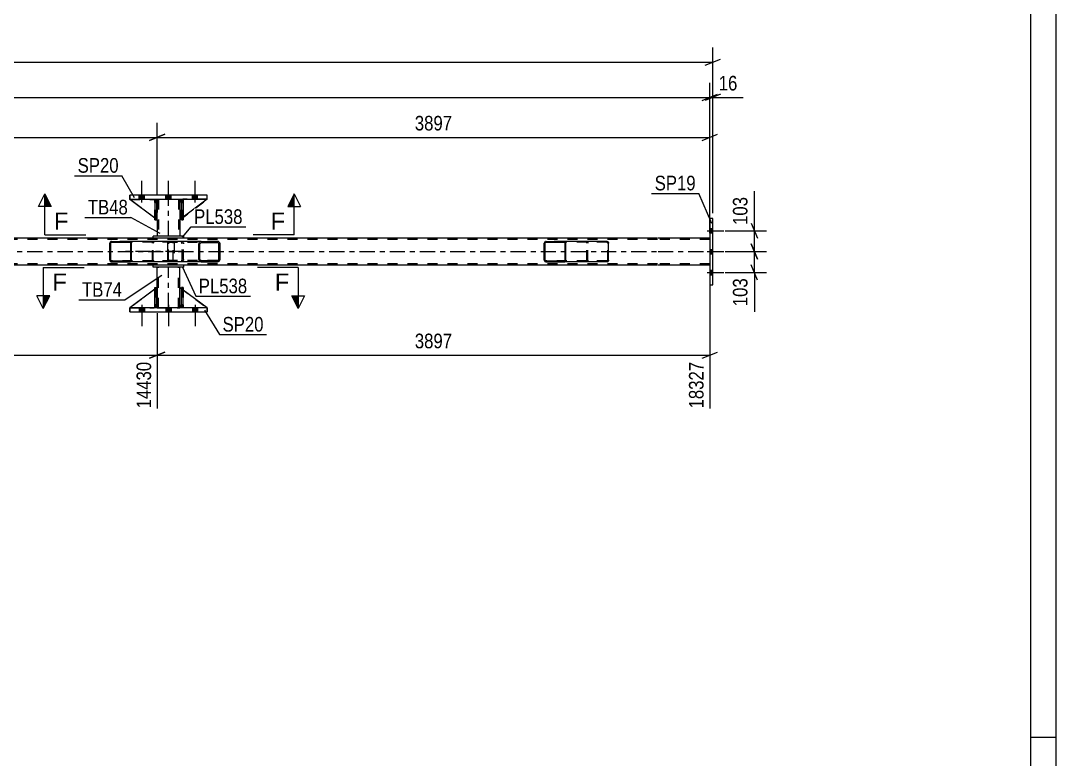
# Model space of a CAD drawing. Header units: millimetres. Extents: x 0 to 841, y 0 to 594.
# Drawn here: x 638 to 841, y 144.8 to 289.5 of the extents above; entities that cross this region are included whole.
import ezdxf

# ---------------------------------------------------------------- set-up
doc = ezdxf.new("R2010")
doc.units = ezdxf.units.MM
doc.linetypes.add('DXK_LINE_DOT2', pattern=[3.9198, 1.9599, -1.9599])
doc.linetypes.add('DXK_LINE_DOT3', pattern=[5.9187, 2.979, -0.9799, 0.9799, -0.9799])
doc.styles.add('Arial', font='ARIAL.TTF', dxfattribs={"height": 0.2})
doc.styles.add('Arial Narrow', font='ARIALN.TTF', dxfattribs={"height": 0.2})

# ---------------------------------------------------------------- blocks, each defined once
blk = doc.blocks.new('Unknown-814748264-1133')
at = {"color": 5, "linetype": 'Continuous'}
for p, q in [((841, 0), (841, 594)), ((836, 5), (836, 589)), ((841, 149), (836, 149))]:
    blk.add_line(p, q, dxfattribs=at)
blk = doc.blocks.new('Part-814748264-2557 - 2466')
at = {"color": 2, "linetype": 'Continuous'}
for p, q in [((664.35, 236.89), (659.4, 233.23)), ((664.8, 237.22), (664.67, 237.13)), ((664.8, 233.82), (664.8, 237.22)), ((664.8, 233.82), (664.67, 233.7)), ((664.8, 233.82), (664.8, 233.82)), ((664.35, 233.38), (664.2, 233.22))]:
    blk.add_line(p, q, dxfattribs=at)
at = {"color": 7, "linetype": 'DXK_LINE_DOT2'}
for p, q in [((664.67, 237.13), (664.35, 236.89)), ((664.8, 233.82), (664.8, 237.22)), ((664.8, 233.82), (664.2, 233.22)), ((664.67, 233.7), (664.35, 233.38)), ((659.4, 233.23), (664.2, 233.22))]:
    blk.add_line(p, q, dxfattribs=at)
blk = doc.blocks.new('Part-814748264-2549 - 2466')
at = {"color": 7, "linetype": 'DXK_LINE_DOT2'}
for p, q in [((669.87, 237.23), (669.55, 237.23)), ((669.55, 233.83), (669.55, 237.23)), ((669.55, 237.23), (669.55, 233.23)), ((669.87, 237.23), (669.87, 233.83)), ((669.87, 233.23), (669.87, 237.23)), ((669.87, 233.83), (669.55, 233.83)), ((669.55, 233.23), (669.55, 233.83)), ((669.87, 233.83), (669.87, 233.23)), ((669.87, 233.23), (669.55, 233.23)), ((669.87, 233.23), (669.87, 233.23))]:
    blk.add_line(p, q, dxfattribs=at)
blk = doc.blocks.new('Bolt-814748264-2485 - 2466')
at = {"linetype": 'Continuous'}
for points in [[(773.71, 247.93), (773.71, 248.81), (773.07, 248.81), (773.07, 247.93)], [(773.71, 247.93), (773.71, 248.81), (773.07, 248.81), (773.07, 247.93)], [(773.71, 247.93), (773.71, 248.81), (773.07, 248.81), (773.07, 247.93)], [(773.71, 243.83), (773.71, 244.71), (773.07, 244.71), (773.07, 243.83)], [(773.71, 243.83), (773.71, 244.71), (773.07, 244.71), (773.07, 243.83)], [(773.71, 239.73), (773.71, 240.61), (773.07, 240.61), (773.07, 239.73)], [(773.71, 239.73), (773.71, 240.61), (773.07, 240.61), (773.07, 239.73)], [(773.71, 239.73), (773.71, 240.61), (773.07, 240.61), (773.07, 239.73)]]:
    blk.add_hatch(color=1, dxfattribs=at).paths.add_polyline_path(points)
at = {"color": 1, "linetype": 'Continuous'}
for p, q in [((772.55, 248.37), (775.87, 248.37)), ((772.55, 248.37), (775.87, 248.37)), ((772.55, 248.37), (775.87, 248.37)), ((773.07, 248.81), (773.71, 248.81)), ((773.07, 248.81), (773.71, 248.81)), ((773.07, 248.81), (773.71, 248.81)), ((773.07, 247.93), (773.71, 247.93)), ((773.07, 247.93), (773.71, 247.93)), ((773.07, 247.93), (773.71, 247.93)), ((772.55, 244.27), (775.87, 244.27)), ((772.55, 244.27), (775.87, 244.27)), ((773.07, 244.71), (773.71, 244.71)), ((773.07, 244.71), (773.71, 244.71)), ((773.07, 243.83), (773.71, 243.83)), ((773.07, 243.83), (773.71, 243.83)), ((772.55, 240.17), (775.87, 240.17)), ((772.55, 240.17), (775.87, 240.17)), ((772.55, 240.17), (775.87, 240.17)), ((773.07, 240.61), (773.71, 240.61)), ((773.07, 240.61), (773.71, 240.61)), ((773.07, 240.61), (773.71, 240.61)), ((773.07, 239.73), (773.71, 239.73)), ((773.07, 239.73), (773.71, 239.73)), ((773.07, 239.73), (773.71, 239.73))]:
    blk.add_line(p, q, dxfattribs=at)
blk = doc.blocks.new('Part-814748264-2588 - 2466')
at = {"color": 7, "linetype": 'DXK_LINE_DOT2'}
for p, q in [((669.8, 254.52), (669.2, 253.92)), ((669.2, 250.52), (674.6, 254.52)), ((669.2, 253.92), (669.2, 250.52)), ((674.6, 254.52), (669.8, 254.52))]:
    blk.add_line(p, q, dxfattribs=at)
blk = doc.blocks.new('Part-814748264-2565 - 2466')
at = {"color": 2, "linetype": 'Continuous'}
for p, q in [((670, 247.31), (664, 247.31)), ((664, 246.91), (664, 247.31)), ((670, 246.91), (664, 246.91)), ((670, 246.91), (670, 247.31))]:
    blk.add_line(p, q, dxfattribs=at)
blk = doc.blocks.new('Part-814748264-2548 - 2466')
at = {"color": 2, "linetype": 'Continuous'}
for p, q in [((762.85, 246.91), (100.73, 246.91)), ((773.07, 246.91), (762.95, 246.91)), ((664, 241.63), (499.73, 241.63)), ((762.85, 241.63), (670, 241.63)), ((773.07, 241.63), (762.95, 241.63))]:
    blk.add_line(p, q, dxfattribs=at)
at = {"color": 7, "linetype": 'DXK_LINE_DOT2'}
for p, q in [((762.85, 246.67), (100.73, 246.67)), ((773.07, 246.67), (762.95, 246.67)), ((773.07, 246.91), (773.07, 241.63)), ((762.85, 241.87), (100.73, 241.87)), ((670, 241.63), (664, 241.63)), ((773.07, 241.87), (762.95, 241.87))]:
    blk.add_line(p, q, dxfattribs=at)
at = {"color": 7, "linetype": 'DXK_LINE_DOT3'}
for p, q in [((100.73, 244.27), (762.85, 244.27)), ((762.95, 244.27), (773.07, 244.27))]:
    blk.add_line(p, q, dxfattribs=at)
blk = doc.blocks.new('Part-814748264-2551 - 2466')
at = {"color": 2, "linetype": 'Continuous'}
for p, q in [((669.55, 233.23), (669.55, 237.23)), ((669.55, 237.23), (669.87, 237.23)), ((669.87, 233.23), (669.87, 237.23)), ((669.55, 233.23), (669.55, 233.23)), ((669.87, 233.23), (669.55, 233.23))]:
    blk.add_line(p, q, dxfattribs=at)
at = {"color": 7, "linetype": 'DXK_LINE_DOT2'}
for p, q in [((669.55, 237.23), (669.55, 233.83)), ((669.87, 233.83), (669.87, 237.23)), ((669.55, 233.83), (669.55, 233.23)), ((669.55, 233.83), (669.87, 233.83)), ((669.87, 233.23), (669.87, 233.83)), ((669.87, 233.23), (669.87, 233.23))]:
    blk.add_line(p, q, dxfattribs=at)
blk = doc.blocks.new('Bolt-814748264-2499 - 2466')
at = {"linetype": 'Continuous'}
for points in [[(661.28, 254.51), (662.32, 254.51), (662.32, 255.31), (661.28, 255.31)], [(661.28, 254.51), (662.32, 254.51), (662.32, 255.31), (661.28, 255.31)], [(661.28, 254.51), (662.32, 254.51), (662.32, 255.31), (661.28, 255.31)], [(666.48, 254.51), (667.52, 254.51), (667.52, 255.31), (666.48, 255.31)], [(666.48, 254.51), (667.52, 254.51), (667.52, 255.31), (666.48, 255.31)], [(671.68, 254.51), (672.72, 254.51), (672.72, 255.31), (671.68, 255.31)], [(671.68, 254.51), (672.72, 254.51), (672.72, 255.31), (671.68, 255.31)], [(671.68, 254.51), (672.72, 254.51), (672.72, 255.31), (671.68, 255.31)]]:
    blk.add_hatch(color=1, dxfattribs=at).paths.add_polyline_path(points)
at = {"color": 1, "linetype": 'Continuous'}
for p, q in [((661.8, 253.91), (661.8, 258.11)), ((661.8, 253.91), (661.8, 258.11)), ((661.8, 253.91), (661.8, 258.11)), ((667, 253.91), (667, 258.11)), ((667, 253.91), (667, 258.11)), ((672.2, 253.91), (672.2, 258.11)), ((672.2, 253.91), (672.2, 258.11)), ((672.2, 253.91), (672.2, 258.11)), ((661.28, 254.51), (661.28, 255.31)), ((661.28, 254.51), (661.28, 255.31)), ((661.28, 254.51), (661.28, 255.31)), ((662.32, 254.51), (662.32, 255.31)), ((662.32, 254.51), (662.32, 255.31)), ((662.32, 254.51), (662.32, 255.31)), ((666.48, 254.51), (666.48, 255.31)), ((666.48, 254.51), (666.48, 255.31)), ((667.52, 254.51), (667.52, 255.31)), ((667.52, 254.51), (667.52, 255.31)), ((671.68, 254.51), (671.68, 255.31)), ((671.68, 254.51), (671.68, 255.31)), ((671.68, 254.51), (671.68, 255.31)), ((672.72, 254.51), (672.72, 255.31)), ((672.72, 254.51), (672.72, 255.31)), ((672.72, 254.51), (672.72, 255.31))]:
    blk.add_line(p, q, dxfattribs=at)
blk = doc.blocks.new('Bolt-814748264-2500 - 2466')
at = {"linetype": 'Continuous'}
for points in [[(662.32, 233.23), (661.28, 233.23), (661.28, 232.43), (662.32, 232.43)], [(662.32, 233.23), (661.28, 233.23), (661.28, 232.43), (662.32, 232.43)], [(662.32, 233.23), (661.28, 233.23), (661.28, 232.43), (662.32, 232.43)], [(667.52, 233.23), (666.48, 233.23), (666.48, 232.43), (667.52, 232.43)], [(667.52, 233.23), (666.48, 233.23), (666.48, 232.43), (667.52, 232.43)], [(672.72, 233.23), (671.68, 233.23), (671.68, 232.43), (672.72, 232.43)], [(672.72, 233.23), (671.68, 233.23), (671.68, 232.43), (672.72, 232.43)], [(672.72, 233.23), (671.68, 233.23), (671.68, 232.43), (672.72, 232.43)]]:
    blk.add_hatch(color=1, dxfattribs=at).paths.add_polyline_path(points)
at = {"color": 1, "linetype": 'Continuous'}
for p, q in [((661.8, 233.83), (661.8, 229.63)), ((661.8, 233.83), (661.8, 229.63)), ((661.8, 233.83), (661.8, 229.63)), ((667, 233.83), (667, 229.63)), ((667, 233.83), (667, 229.63)), ((672.2, 233.83), (672.2, 229.63)), ((672.2, 233.83), (672.2, 229.63)), ((672.2, 233.83), (672.2, 229.63)), ((661.28, 233.23), (661.28, 232.43)), ((661.28, 233.23), (661.28, 232.43)), ((661.28, 233.23), (661.28, 232.43)), ((662.32, 233.23), (662.32, 232.43)), ((662.32, 233.23), (662.32, 232.43)), ((662.32, 233.23), (662.32, 232.43)), ((666.48, 233.23), (666.48, 232.43)), ((666.48, 233.23), (666.48, 232.43)), ((667.52, 233.23), (667.52, 232.43)), ((667.52, 233.23), (667.52, 232.43)), ((671.68, 233.23), (671.68, 232.43)), ((671.68, 233.23), (671.68, 232.43)), ((671.68, 233.23), (671.68, 232.43)), ((672.72, 233.23), (672.72, 232.43)), ((672.72, 233.23), (672.72, 232.43)), ((672.72, 233.23), (672.72, 232.43))]:
    blk.add_line(p, q, dxfattribs=at)
blk = doc.blocks.new('Part-814748264-2560 - 2466')
at = {"color": 7, "linetype": 'DXK_LINE_DOT2'}
for p, q in [((669.2, 233.82), (669.2, 237.22)), ((669.2, 237.22), (674.6, 233.22)), ((669.8, 233.22), (669.2, 233.82)), ((674.6, 233.22), (669.8, 233.22))]:
    blk.add_line(p, q, dxfattribs=at)
blk = doc.blocks.new('Part-814748264-2521 - 2466')
at = {"color": 2, "linetype": 'Continuous'}
for p, q in [((669.2, 233.82), (669.2, 237.22)), ((669.55, 236.96), (669.2, 237.22)), ((674.6, 233.23), (669.87, 236.73)), ((669.55, 233.47), (669.2, 233.82))]:
    blk.add_line(p, q, dxfattribs=at)
at = {"color": 7, "linetype": 'DXK_LINE_DOT2'}
for p, q in [((669.87, 236.73), (669.55, 236.96)), ((669.8, 233.22), (669.55, 233.47)), ((674.6, 233.22), (669.8, 233.22)), ((674.6, 233.23), (674.6, 233.22)), ((674.6, 233.22), (674.6, 233.23))]:
    blk.add_line(p, q, dxfattribs=at)
blk = doc.blocks.new('Part-814748264-2591 - 2466')
at = {"color": 2, "linetype": 'Continuous'}
for p, q in [((669.55, 254.27), (669.2, 253.92)), ((669.2, 253.92), (669.2, 250.52)), ((674.6, 254.52), (669.87, 251.01)), ((669.55, 250.78), (669.2, 250.52))]:
    blk.add_line(p, q, dxfattribs=at)
at = {"color": 7, "linetype": 'DXK_LINE_DOT2'}
for p, q in [((669.8, 254.52), (669.55, 254.27)), ((674.6, 254.52), (669.8, 254.52)), ((669.87, 251.01), (669.55, 250.78))]:
    blk.add_line(p, q, dxfattribs=at)
blk = doc.blocks.new('Part-814748264-2579 - 2466')
at = {"color": 2, "linetype": 'Continuous'}
for p, q in [((669.87, 254.51), (669.55, 254.51)), ((669.55, 254.51), (669.55, 250.51)), ((669.87, 254.51), (669.87, 254.51)), ((669.87, 254.51), (669.87, 250.51)), ((669.87, 250.51), (669.55, 250.51))]:
    blk.add_line(p, q, dxfattribs=at)
at = {"color": 7, "linetype": 'DXK_LINE_DOT2'}
for p, q in [((669.55, 253.91), (669.55, 254.51)), ((669.87, 253.91), (669.55, 253.91)), ((669.55, 253.91), (669.55, 250.51)), ((669.87, 253.91), (669.87, 254.51)), ((669.87, 254.51), (669.87, 254.51)), ((669.87, 250.51), (669.87, 253.91))]:
    blk.add_line(p, q, dxfattribs=at)
blk = doc.blocks.new('Part-814748264-2526 - 2466')
at = {"color": 2, "linetype": 'Continuous'}
for p, q in [((659.4, 232.43), (659.4, 233.23)), ((674.6, 233.23), (659.4, 233.23)), ((659.4, 232.43), (674.6, 232.43)), ((674.6, 232.43), (674.6, 233.23))]:
    blk.add_line(p, q, dxfattribs=at)
at = {"color": 7, "linetype": 'DXK_LINE_DOT2'}
for p, q in [((659.4, 233.23), (659.4, 232.43)), ((674.6, 233.23), (674.6, 232.43))]:
    blk.add_line(p, q, dxfattribs=at)
blk = doc.blocks.new('Part-814748264-2531 - 2466')
at = {"color": 2, "linetype": 'Continuous'}
for p, q in [((674.6, 255.31), (659.4, 255.31)), ((659.4, 254.51), (659.4, 255.31)), ((674.6, 254.51), (659.4, 254.51)), ((674.6, 254.51), (674.6, 255.31))]:
    blk.add_line(p, q, dxfattribs=at)
at = {"color": 7, "linetype": 'DXK_LINE_DOT2'}
for p, q in [((659.4, 255.31), (659.4, 254.51)), ((674.6, 254.51), (674.6, 255.31))]:
    blk.add_line(p, q, dxfattribs=at)
blk = doc.blocks.new('Part-814748264-2625 - 2466')
at = {"linetype": 'Continuous'}
h = blk.add_hatch(dxfattribs=at)
h.set_pattern_fill('', scale=0.7, style=0, pattern_type=0)
h.set_pattern_definition([(45, (677.074, 245.9688), (-1.57154, 1.57154), [])])
h.paths.add_polyline_path([(677.11, 245.79), (677.07, 245.97), (676.96, 246.12), (676.8, 246.23), (676.61, 246.27), (673.43, 246.27), (673.23, 246.23), (673.07, 246.12), (672.96, 245.97), (672.92, 245.79), (672.92, 242.75), (672.96, 242.56), (673.07, 242.41), (673.23, 242.3), (673.43, 242.27), (676.61, 242.27), (676.8, 242.3), (676.96, 242.41), (677.07, 242.56), (677.11, 242.75)])
h.paths.add_polyline_path([(676.84, 242.65), (676.79, 242.58), (676.71, 242.52), (676.61, 242.51), (673.43, 242.51), (673.33, 242.52), (673.25, 242.58), (673.19, 242.65), (673.17, 242.75), (673.17, 245.79), (673.19, 245.88), (673.25, 245.95), (673.33, 246.01), (673.43, 246.03), (676.61, 246.03), (676.71, 246.01), (676.79, 245.95), (676.84, 245.88), (676.86, 245.79), (676.86, 242.75)])
at = {"color": 2, "linetype": 'Continuous'}
for p, q in [((666.85, 245.79), (666.87, 245.97)), ((666.85, 242.75), (666.85, 245.79)), ((666.87, 245.97), (666.93, 246.12)), ((666.93, 246.12), (667.02, 246.23)), ((667.02, 246.23), (667.12, 246.27)), ((673.43, 246.27), (667.12, 246.27)), ((672.96, 245.97), (672.92, 245.79)), ((672.92, 242.75), (672.92, 245.79)), ((673.17, 245.79), (673.19, 245.88)), ((673.17, 242.75), (673.17, 245.79)), ((673.19, 245.88), (673.25, 245.95)), ((673.43, 246.27), (673.23, 246.23)), ((673.25, 245.95), (673.33, 246.01)), ((673.33, 246.01), (673.43, 246.03)), ((673.43, 246.27), (676.61, 246.27)), ((673.43, 246.03), (676.61, 246.03)), ((676.8, 246.23), (676.61, 246.27)), ((676.61, 246.03), (676.71, 246.01)), ((676.71, 246.01), (676.79, 245.95)), ((676.79, 245.95), (676.84, 245.88)), ((676.84, 245.88), (676.86, 245.79)), ((676.86, 242.75), (676.86, 245.79)), ((677.11, 245.79), (677.07, 245.97)), ((677.11, 242.75), (677.11, 245.79)), ((666.87, 242.56), (666.85, 242.75)), ((666.93, 242.41), (666.87, 242.56)), ((667.02, 242.3), (666.93, 242.41)), ((667.12, 242.27), (667.02, 242.3)), ((673.43, 242.27), (667.12, 242.27)), ((672.92, 242.75), (672.96, 242.56)), ((673.19, 242.65), (673.17, 242.75)), ((673.25, 242.58), (673.19, 242.65)), ((673.23, 242.3), (673.43, 242.27)), ((673.33, 242.52), (673.25, 242.58)), ((673.43, 242.51), (673.33, 242.52)), ((673.43, 242.51), (676.61, 242.51)), ((673.43, 242.27), (676.61, 242.27)), ((676.71, 242.52), (676.61, 242.51)), ((676.61, 242.27), (676.8, 242.3)), ((676.79, 242.58), (676.71, 242.52)), ((676.84, 242.65), (676.79, 242.58)), ((676.86, 242.75), (676.84, 242.65)), ((677.07, 242.56), (677.11, 242.75))]:
    blk.add_line(p, q, dxfattribs=at)
at = {"color": 7, "linetype": 'DXK_LINE_DOT2'}
for p, q in [((667, 245.88), (666.99, 245.79)), ((666.99, 242.75), (666.99, 245.79)), ((667.03, 245.95), (667, 245.88)), ((667.07, 246.01), (667.03, 245.95)), ((667.12, 246.03), (667.07, 246.01)), ((676.61, 246.03), (667.12, 246.03)), ((668.12, 246.03), (668.12, 246.27)), ((669.46, 246.27), (669.65, 246.23)), ((669.56, 246.01), (669.46, 246.03)), ((669.64, 245.95), (669.56, 246.01)), ((669.69, 245.88), (669.64, 245.95)), ((669.71, 245.79), (669.69, 245.88)), ((669.71, 242.75), (669.71, 245.79)), ((669.92, 245.97), (669.96, 245.79)), ((669.96, 242.75), (669.96, 245.79)), ((676.61, 246.27), (673.43, 246.27)), ((666.99, 242.75), (667, 242.65)), ((667, 242.65), (667.03, 242.58)), ((667.03, 242.58), (667.07, 242.52)), ((667.07, 242.52), (667.12, 242.51)), ((676.61, 242.51), (667.12, 242.51)), ((668.12, 242.27), (668.12, 242.51)), ((669.46, 242.51), (669.56, 242.52)), ((669.65, 242.3), (669.46, 242.27)), ((669.56, 242.52), (669.64, 242.58)), ((669.64, 242.58), (669.69, 242.65)), ((669.69, 242.65), (669.71, 242.75)), ((669.96, 242.75), (669.92, 242.56)), ((676.61, 242.27), (673.43, 242.27))]:
    blk.add_line(p, q, dxfattribs=at)
for centre, start, end in [((669.47, 245.77), 23.8494, 68.8059), ((669.47, 242.76), 291.1941, 336.1506)]:
    blk.add_arc(centre, 0.492, start, end, dxfattribs=at)
at = {"color": 2, "linetype": 'Continuous'}
for centre, start, end in [((673.41, 245.77), 111.1941, 156.1506), ((676.62, 245.77), 23.8494, 68.8059), ((673.41, 242.76), 203.8494, 248.8059), ((676.62, 242.76), 291.1941, 336.1506)]:
    blk.add_arc(centre, 0.492, start, end, dxfattribs=at)
blk = doc.blocks.new('Part-814748264-2550 - 2466')
at = {"color": 2, "linetype": 'Continuous'}
for p, q in [((664.35, 233.23), (664.35, 237.23)), ((664.35, 237.23), (664.67, 237.23)), ((664.67, 233.23), (664.67, 237.23)), ((664.35, 233.23), (664.35, 233.23)), ((664.67, 233.23), (664.35, 233.23))]:
    blk.add_line(p, q, dxfattribs=at)
at = {"color": 7, "linetype": 'DXK_LINE_DOT2'}
for p, q in [((664.35, 237.23), (664.35, 233.83)), ((664.67, 233.83), (664.67, 237.23)), ((664.35, 233.83), (664.35, 233.23)), ((664.35, 233.83), (664.67, 233.83)), ((664.67, 233.23), (664.67, 233.83)), ((664.67, 233.23), (664.67, 233.23))]:
    blk.add_line(p, q, dxfattribs=at)
blk = doc.blocks.new('Part-814748264-2554 - 2466')
at = {"color": 7, "linetype": 'DXK_LINE_DOT2'}
for p, q in [((664.8, 237.22), (659.4, 233.23)), ((664.8, 233.82), (664.8, 237.22)), ((664.8, 237.22), (664.8, 233.82)), ((664.2, 233.22), (664.8, 233.82)), ((664.8, 233.82), (664.2, 233.22)), ((664.8, 233.82), (664.8, 233.82)), ((659.4, 233.23), (664.2, 233.22))]:
    blk.add_line(p, q, dxfattribs=at)
blk = doc.blocks.new('Part-814748264-2570 - 2466')
at = {"color": 2, "linetype": 'Continuous'}
for p, q in [((670, 241.63), (664, 241.63)), ((664, 241.23), (664, 241.63)), ((670, 241.23), (670, 241.63)), ((670, 241.23), (664, 241.23))]:
    blk.add_line(p, q, dxfattribs=at)
blk = doc.blocks.new('Part-814748264-2575 - 2466')
at = {"color": 2, "linetype": 'Continuous'}
for p, q in [((664.8, 237.22), (664.8, 241.23)), ((669.2, 237.23), (669.2, 241.23)), ((664.8, 233.23), (664.8, 233.82)), ((669.2, 233.23), (669.2, 233.83))]:
    blk.add_line(p, q, dxfattribs=at)
at = {"color": 7, "linetype": 'DXK_LINE_DOT2'}
for p, q in [((669.2, 241.23), (664.8, 241.23)), ((665.04, 233.23), (665.04, 241.23)), ((668.96, 233.23), (668.96, 241.23)), ((664.8, 233.82), (664.8, 237.22)), ((669.2, 233.83), (669.2, 237.23)), ((664.8, 233.23), (669.2, 233.23))]:
    blk.add_line(p, q, dxfattribs=at)
at = {"color": 7, "linetype": 'DXK_LINE_DOT3'}
blk.add_line((667, 233.23), (667, 241.23), dxfattribs=at)
blk = doc.blocks.new('Part-814748264-2576 - 2466')
at = {"color": 7, "linetype": 'DXK_LINE_DOT2'}
for p, q in [((664.35, 253.91), (664.35, 254.51)), ((664.35, 254.51), (664.35, 254.51)), ((664.35, 254.51), (664.35, 250.51)), ((664.67, 254.51), (664.35, 254.51)), ((664.35, 250.51), (664.35, 253.91)), ((664.35, 253.91), (664.67, 253.91)), ((664.67, 253.91), (664.67, 254.51)), ((664.67, 250.51), (664.67, 254.51)), ((664.67, 253.91), (664.67, 250.51)), ((664.35, 250.51), (664.67, 250.51))]:
    blk.add_line(p, q, dxfattribs=at)
blk = doc.blocks.new('Part-814748264-2577 - 2466')
at = {"color": 7, "linetype": 'DXK_LINE_DOT2'}
for p, q in [((669.55, 253.91), (669.55, 254.51)), ((669.55, 254.51), (669.55, 254.51)), ((669.55, 254.51), (669.55, 250.51)), ((669.87, 254.51), (669.55, 254.51)), ((669.55, 250.51), (669.55, 253.91)), ((669.55, 253.91), (669.87, 253.91)), ((669.87, 253.91), (669.87, 254.51)), ((669.87, 250.51), (669.87, 254.51)), ((669.87, 253.91), (669.87, 250.51)), ((669.55, 250.51), (669.87, 250.51))]:
    blk.add_line(p, q, dxfattribs=at)
blk = doc.blocks.new('Part-814748264-2578 - 2466')
at = {"color": 2, "linetype": 'Continuous'}
for p, q in [((664.67, 254.51), (664.35, 254.51)), ((664.35, 254.51), (664.35, 250.51)), ((664.67, 254.51), (664.67, 254.51)), ((664.67, 254.51), (664.67, 250.51)), ((664.67, 250.51), (664.35, 250.51))]:
    blk.add_line(p, q, dxfattribs=at)
at = {"color": 7, "linetype": 'DXK_LINE_DOT2'}
for p, q in [((664.35, 253.91), (664.35, 254.51)), ((664.67, 253.91), (664.35, 253.91)), ((664.35, 253.91), (664.35, 250.51)), ((664.67, 253.91), (664.67, 254.51)), ((664.67, 254.51), (664.67, 254.51)), ((664.67, 250.51), (664.67, 253.91))]:
    blk.add_line(p, q, dxfattribs=at)
blk = doc.blocks.new('Part-814748264-2582 - 2466')
at = {"color": 7, "linetype": 'DXK_LINE_DOT2'}
for p, q in [((664.8, 250.52), (659.4, 254.51)), ((659.4, 254.51), (664.2, 254.51)), ((664.2, 254.51), (664.8, 253.92)), ((664.8, 253.92), (664.2, 254.51)), ((664.8, 253.92), (664.8, 250.52)), ((664.8, 253.92), (664.8, 253.92)), ((664.8, 253.92), (664.8, 250.52))]:
    blk.add_line(p, q, dxfattribs=at)
blk = doc.blocks.new('Part-814748264-2585 - 2466')
at = {"color": 2, "linetype": 'Continuous'}
for p, q in [((664.35, 250.85), (659.4, 254.51)), ((664.35, 254.36), (664.2, 254.51)), ((664.8, 253.92), (664.67, 254.04)), ((664.8, 253.92), (664.8, 253.92)), ((664.8, 250.52), (664.8, 253.92)), ((664.67, 250.61), (664.8, 250.52)), ((664.8, 250.52), (664.8, 250.52))]:
    blk.add_line(p, q, dxfattribs=at)
at = {"color": 7, "linetype": 'DXK_LINE_DOT2'}
for p, q in [((664.2, 254.51), (659.4, 254.51)), ((664.2, 254.51), (664.8, 253.92)), ((664.67, 254.04), (664.35, 254.36)), ((664.8, 253.92), (664.8, 250.52)), ((664.67, 250.61), (664.35, 250.85))]:
    blk.add_line(p, q, dxfattribs=at)
blk = doc.blocks.new('Part-814748264-2592 - 2466')
at = {"color": 7, "linetype": 'DXK_LINE_DOT2'}
for p, q in [((664.35, 237.23), (664.67, 237.23)), ((664.35, 233.83), (664.35, 237.23)), ((664.35, 237.23), (664.35, 233.23)), ((664.67, 237.23), (664.67, 233.83)), ((664.67, 233.23), (664.67, 237.13)), ((664.67, 233.83), (664.35, 233.83)), ((664.35, 233.23), (664.35, 233.83)), ((664.67, 233.83), (664.67, 233.23)), ((664.67, 233.23), (664.35, 233.23)), ((664.67, 233.23), (664.67, 233.23))]:
    blk.add_line(p, q, dxfattribs=at)
blk = doc.blocks.new('Part-814748264-2602 - 2466')
at = {"color": 2, "linetype": 'Continuous'}
for p, q in [((773.71, 250.77), (773.07, 250.77)), ((773.07, 250.77), (773.07, 237.77)), ((773.71, 237.77), (773.71, 250.77)), ((773.07, 237.77), (773.71, 237.77))]:
    blk.add_line(p, q, dxfattribs=at)
at = {"color": 7, "linetype": 'DXK_LINE_DOT2'}
for p, q in [((773.07, 250.77), (773.07, 237.77)), ((773.71, 237.77), (773.71, 250.77))]:
    blk.add_line(p, q, dxfattribs=at)
blk = doc.blocks.new('Part-814748264-2726 - 2466')
at = {"color": 2, "linetype": 'Continuous'}
for p, q in [((664.8, 254.51), (664.8, 253.91)), ((669.2, 254.51), (669.2, 253.91)), ((664.8, 250.51), (664.8, 247.31)), ((669.2, 250.51), (669.2, 247.31))]:
    blk.add_line(p, q, dxfattribs=at)
at = {"color": 7, "linetype": 'DXK_LINE_DOT2'}
for p, q in [((669.2, 254.51), (664.8, 254.51)), ((664.8, 253.91), (664.8, 250.51)), ((665.04, 254.51), (665.04, 247.31)), ((668.96, 254.51), (668.96, 247.31)), ((669.2, 253.91), (669.2, 250.51)), ((669.2, 247.31), (664.8, 247.31))]:
    blk.add_line(p, q, dxfattribs=at)
at = {"color": 7, "linetype": 'DXK_LINE_DOT3'}
blk.add_line((667, 247.31), (667, 254.51), dxfattribs=at)
blk = doc.blocks.new('Part-814748264-2741 - 2466')
at = {"linetype": 'Continuous'}
h = blk.add_hatch(dxfattribs=at)
h.set_pattern_fill('', scale=0.7, style=0, pattern_type=0)
h.set_pattern_definition([(45, (744.8763, 246.0676), (-1.57154, 1.57154), [])])
h.paths.add_polyline_path([(744.9, 245.95), (744.88, 246.07), (744.8, 246.17), (744.69, 246.24), (744.56, 246.27), (740.99, 246.27), (740.86, 246.24), (740.75, 246.17), (740.67, 246.07), (740.65, 245.95), (740.65, 242.59), (740.67, 242.46), (740.75, 242.36), (740.86, 242.29), (740.99, 242.27), (744.56, 242.27), (744.69, 242.29), (744.8, 242.36), (744.88, 242.46), (744.9, 242.59)])
h.paths.add_polyline_path([(744.72, 242.52), (744.68, 242.47), (744.63, 242.44), (744.56, 242.43), (740.99, 242.43), (740.92, 242.44), (740.87, 242.47), (740.83, 242.52), (740.82, 242.59), (740.82, 245.95), (740.83, 246.01), (740.87, 246.06), (740.92, 246.09), (740.99, 246.11), (744.56, 246.11), (744.63, 246.09), (744.68, 246.06), (744.72, 246.01), (744.73, 245.95), (744.73, 242.59)])
at = {"color": 2, "linetype": 'Continuous'}
for p, q in [((740.67, 246.07), (740.65, 245.95)), ((740.65, 242.59), (740.65, 245.95)), ((740.82, 245.95), (740.83, 246.01)), ((740.82, 242.59), (740.82, 245.95)), ((740.83, 246.01), (740.87, 246.06)), ((740.99, 246.27), (740.86, 246.24)), ((740.87, 246.06), (740.92, 246.09)), ((740.92, 246.09), (740.99, 246.11)), ((740.99, 246.27), (744.56, 246.27)), ((740.99, 246.11), (744.56, 246.11)), ((752.91, 246.27), (744.56, 246.27)), ((744.69, 246.24), (744.56, 246.27)), ((744.56, 246.11), (744.63, 246.09)), ((744.63, 246.09), (744.68, 246.06)), ((744.68, 246.06), (744.72, 246.01)), ((744.72, 246.01), (744.73, 245.95)), ((744.73, 242.59), (744.73, 245.95)), ((744.9, 245.95), (744.88, 246.07)), ((744.9, 242.59), (744.9, 245.95)), ((752.91, 246.27), (753.04, 246.24)), ((753.23, 246.07), (753.25, 245.95)), ((753.25, 242.59), (753.25, 245.95)), ((740.65, 242.59), (740.67, 242.46)), ((740.83, 242.52), (740.82, 242.59)), ((740.87, 242.47), (740.83, 242.52)), ((740.86, 242.29), (740.99, 242.27)), ((740.92, 242.44), (740.87, 242.47)), ((740.99, 242.43), (740.92, 242.44)), ((740.99, 242.43), (744.56, 242.43)), ((740.99, 242.27), (744.56, 242.27)), ((744.63, 242.44), (744.56, 242.43)), ((744.56, 242.27), (744.69, 242.29)), ((752.91, 242.27), (744.56, 242.27)), ((744.68, 242.47), (744.63, 242.44)), ((744.72, 242.52), (744.68, 242.47)), ((744.73, 242.59), (744.72, 242.52)), ((744.88, 242.46), (744.9, 242.59)), ((753.04, 242.29), (752.91, 242.27)), ((753.25, 242.59), (753.23, 242.46))]:
    blk.add_line(p, q, dxfattribs=at)
at = {"color": 7, "linetype": 'DXK_LINE_DOT2'}
for p, q in [((744.56, 246.27), (740.99, 246.27)), ((752.91, 246.11), (740.99, 246.11)), ((748.99, 245.95), (749.02, 246.07)), ((748.99, 242.59), (748.99, 245.95)), ((749.18, 246.01), (749.17, 245.95)), ((749.17, 242.59), (749.17, 245.95)), ((749.21, 246.06), (749.18, 246.01)), ((749.2, 246.24), (749.34, 246.27)), ((749.21, 246.06), (749.23, 246.07)), ((749.23, 246.07), (749.27, 246.09)), ((749.27, 246.09), (749.34, 246.11)), ((752.98, 246.09), (752.91, 246.11)), ((753.03, 246.06), (752.98, 246.09)), ((753.07, 246.01), (753.03, 246.06)), ((753.08, 245.95), (753.07, 246.01)), ((753.08, 242.59), (753.08, 245.95)), ((752.91, 242.43), (740.99, 242.43)), ((744.56, 242.27), (740.99, 242.27)), ((749.02, 242.46), (748.99, 242.59)), ((749.17, 242.59), (749.18, 242.52)), ((749.18, 242.52), (749.21, 242.47)), ((749.34, 242.27), (749.2, 242.29)), ((749.21, 242.47), (749.23, 242.46)), ((749.23, 242.46), (749.27, 242.44)), ((749.27, 242.44), (749.34, 242.43)), ((752.91, 242.43), (752.98, 242.44)), ((752.98, 242.44), (753.03, 242.47)), ((753.03, 242.47), (753.07, 242.52)), ((753.07, 242.52), (753.08, 242.59))]:
    blk.add_line(p, q, dxfattribs=at)
at = {"color": 2, "linetype": 'Continuous'}
for centre, start, end in [((740.97, 245.93), 110.7583, 155.68), ((744.57, 245.93), 24.32, 69.2417), ((752.92, 245.93), 24.32, 69.2417), ((740.97, 242.6), 204.32, 249.2417), ((744.57, 242.6), 290.7583, 335.68), ((752.92, 242.6), 290.7583, 335.68)]:
    blk.add_arc(centre, 0.331, start, end, dxfattribs=at)
at = {"color": 7, "linetype": 'DXK_LINE_DOT2'}
for centre, start, end in [((749.32, 245.93), 110.7583, 155.68), ((749.32, 242.6), 204.32, 249.2417)]:
    blk.add_arc(centre, 0.331, start, end, dxfattribs=at)
blk = doc.blocks.new('Part-814748264-2745 - 2466')
at = {"linetype": 'Continuous'}
h = blk.add_hatch(dxfattribs=at)
h.set_pattern_fill('', scale=0.7, style=0, pattern_type=0)
h.set_pattern_definition([(45, (659.742, 246.0676), (-1.57154, 1.57154), [])])
h.paths.add_polyline_path([(659.77, 245.95), (659.74, 246.07), (659.67, 246.17), (659.56, 246.24), (659.43, 246.27), (655.85, 246.27), (655.72, 246.24), (655.61, 246.17), (655.54, 246.07), (655.51, 245.95), (655.51, 242.59), (655.54, 242.46), (655.61, 242.36), (655.72, 242.29), (655.85, 242.27), (659.43, 242.27), (659.56, 242.29), (659.67, 242.36), (659.74, 242.46), (659.77, 242.59)])
h.paths.add_polyline_path([(659.58, 242.52), (659.55, 242.47), (659.49, 242.44), (659.43, 242.43), (655.85, 242.43), (655.79, 242.44), (655.73, 242.47), (655.69, 242.52), (655.68, 242.59), (655.68, 245.95), (655.69, 246.01), (655.73, 246.06), (655.79, 246.09), (655.85, 246.11), (659.43, 246.11), (659.49, 246.09), (659.55, 246.06), (659.58, 246.01), (659.6, 245.95), (659.6, 242.59)])
at = {"color": 2, "linetype": 'Continuous'}
for p, q in [((655.54, 246.07), (655.51, 245.95)), ((655.51, 242.59), (655.51, 245.95)), ((655.68, 245.95), (655.69, 246.01)), ((655.68, 242.59), (655.68, 245.95)), ((655.69, 246.01), (655.73, 246.06)), ((655.85, 246.27), (655.72, 246.24)), ((655.73, 246.06), (655.79, 246.09)), ((655.79, 246.09), (655.85, 246.11)), ((655.85, 246.27), (659.43, 246.27)), ((655.85, 246.11), (659.43, 246.11)), ((667.12, 246.27), (659.43, 246.27)), ((659.56, 246.24), (659.43, 246.27)), ((659.43, 246.11), (659.49, 246.09)), ((659.49, 246.09), (659.55, 246.06)), ((659.55, 246.06), (659.58, 246.01)), ((659.58, 246.01), (659.6, 245.95)), ((659.6, 242.59), (659.6, 245.95)), ((659.77, 245.95), (659.74, 246.07)), ((659.77, 242.59), (659.77, 245.95)), ((655.51, 242.59), (655.54, 242.46)), ((655.69, 242.52), (655.68, 242.59)), ((655.73, 242.47), (655.69, 242.52)), ((655.72, 242.29), (655.85, 242.27)), ((655.79, 242.44), (655.73, 242.47)), ((655.85, 242.43), (655.79, 242.44)), ((655.85, 242.43), (659.43, 242.43)), ((655.85, 242.27), (659.43, 242.27)), ((659.49, 242.44), (659.43, 242.43)), ((659.43, 242.27), (659.56, 242.29)), ((667.12, 242.27), (659.43, 242.27)), ((659.55, 242.47), (659.49, 242.44)), ((659.58, 242.52), (659.55, 242.47)), ((659.6, 242.59), (659.58, 242.52)), ((659.74, 242.46), (659.77, 242.59))]:
    blk.add_line(p, q, dxfattribs=at)
at = {"color": 7, "linetype": 'DXK_LINE_DOT2'}
for p, q in [((659.43, 246.27), (655.85, 246.27)), ((667.78, 246.11), (655.85, 246.11)), ((663.86, 245.95), (663.89, 246.07)), ((663.86, 242.59), (663.86, 245.95)), ((664.04, 246.01), (664.03, 245.95)), ((664.03, 242.59), (664.03, 245.95)), ((664.08, 246.06), (664.04, 246.01)), ((664.07, 246.24), (664.2, 246.27)), ((664.08, 246.06), (664.1, 246.07)), ((664.1, 246.07), (664.14, 246.09)), ((664.14, 246.09), (664.2, 246.11)), ((667.78, 246.27), (667.12, 246.27)), ((667.78, 246.27), (667.91, 246.24)), ((667.84, 246.09), (667.78, 246.11)), ((667.9, 246.06), (667.84, 246.09)), ((667.93, 246.01), (667.9, 246.06)), ((667.95, 245.95), (667.93, 246.01)), ((667.95, 242.59), (667.95, 245.95)), ((668.09, 246.07), (668.12, 245.95)), ((668.12, 245.95), (668.12, 242.59)), ((667.78, 242.43), (655.85, 242.43)), ((659.43, 242.27), (655.85, 242.27)), ((663.89, 242.46), (663.86, 242.59)), ((664.03, 242.59), (664.04, 242.52)), ((664.04, 242.52), (664.08, 242.47)), ((664.2, 242.27), (664.07, 242.29)), ((664.08, 242.47), (664.1, 242.46)), ((664.1, 242.46), (664.14, 242.44)), ((664.14, 242.44), (664.2, 242.43)), ((667.78, 242.27), (667.12, 242.27)), ((667.78, 242.43), (667.84, 242.44)), ((667.91, 242.29), (667.78, 242.27)), ((667.84, 242.44), (667.9, 242.47)), ((667.9, 242.47), (667.93, 242.52)), ((667.93, 242.52), (667.95, 242.59)), ((668.12, 242.59), (668.09, 242.46))]:
    blk.add_line(p, q, dxfattribs=at)
at = {"color": 7, "linetype": 'DXK_LINE_DOT3'}
blk.add_line((669.41, 244.27), (657.64, 244.27), dxfattribs=at)
at = {"color": 2, "linetype": 'Continuous'}
for centre, start, end in [((655.84, 245.93), 110.7583, 155.68), ((659.44, 245.93), 24.32, 69.2417), ((655.84, 242.6), 204.32, 249.2417), ((659.44, 242.6), 290.7583, 335.68)]:
    blk.add_arc(centre, 0.331, start, end, dxfattribs=at)
at = {"color": 7, "linetype": 'DXK_LINE_DOT2'}
for centre, start, end in [((664.19, 245.93), 110.7583, 155.68), ((667.79, 245.93), 24.32, 69.2417), ((664.19, 242.6), 204.32, 249.2417), ((667.79, 242.6), 290.7583, 335.68)]:
    blk.add_arc(centre, 0.331, start, end, dxfattribs=at)
blk = doc.blocks.new('StraightDimension-814748264-2808 - 2466')
at = {"color": 7, "linetype": 'Continuous'}
for p, q in [((494.53, 232.22), (494.53, 213.53)), ((664.8, 232.22), (664.8, 213.53)), ((496.03, 224.57), (493.03, 223.37)), ((494.53, 223.97), (664.8, 223.97)), ((663.3, 223.37), (666.3, 224.57))]:
    blk.add_line(p, q, dxfattribs=at)
at = {"color": 0}
blk.add_wipeout([(583.92, 224.72), (583.92, 228.92), (575.41, 228.92), (575.41, 224.72)], dxfattribs=at)
at = {"color": 0, "linetype": 'Continuous'}
blk.add_wipeout([(664.2, 223.27), (660, 223.27), (660, 212.93), (664.2, 212.93)], dxfattribs=at)
at = {"color": 3, "style": 'Arial Narrow'}
blk.add_text('4257', height=2.863, dxfattribs=at).set_placement((576.01, 225.32))
at = {"color": 3, "linetype": 'Continuous', "style": 'Arial Narrow'}
blk.add_text('14430', height=2.863, rotation=90.0002, dxfattribs=at).set_placement((663.6, 213.53))
blk = doc.blocks.new('StraightDimension-814748264-2814 - 2466')
at = {"color": 7, "linetype": 'Continuous'}
for p, q in [((773.07, 240.63), (773.07, 213.53)), ((664.8, 232.22), (664.8, 213.53)), ((666.3, 224.57), (663.3, 223.37)), ((664.8, 223.97), (773.07, 223.97)), ((771.57, 223.37), (774.57, 224.57))]:
    blk.add_line(p, q, dxfattribs=at)
at = {"color": 0}
blk.add_wipeout([(723.19, 224.72), (723.19, 228.92), (714.68, 228.92), (714.68, 224.72)], dxfattribs=at)
at = {"color": 0, "linetype": 'Continuous'}
blk.add_wipeout([(772.47, 223.27), (768.27, 223.27), (768.27, 212.93), (772.47, 212.93)], dxfattribs=at)
at = {"color": 3, "style": 'Arial Narrow'}
blk.add_text('3897', height=2.863, dxfattribs=at).set_placement((715.28, 225.32))
at = {"color": 3, "linetype": 'Continuous', "style": 'Arial Narrow'}
blk.add_text('18327', height=2.863, rotation=90.0002, dxfattribs=at).set_placement((771.87, 213.53))
blk = doc.blocks.new('StraightDimension-814748264-2833 - 2466')
at = {"color": 7, "linetype": 'Continuous'}
for p, q in [((494.53, 255.52), (494.53, 269.51)), ((664.8, 255.52), (664.8, 269.51)), ((496.03, 267.26), (493.03, 266.06)), ((494.53, 266.66), (664.8, 266.66)), ((663.3, 266.06), (666.3, 267.26))]:
    blk.add_line(p, q, dxfattribs=at)
at = {"color": 0}
blk.add_wipeout([(583.92, 267.41), (583.92, 271.61), (575.41, 271.61), (575.41, 267.41)], dxfattribs=at)
at = {"color": 3, "style": 'Arial Narrow'}
blk.add_text('4257', height=2.863, dxfattribs=at).set_placement((576.01, 268.01))
blk = doc.blocks.new('StraightDimension-814748264-2839 - 2466')
at = {"color": 7, "linetype": 'Continuous'}
for p, q in [((664.8, 255.52), (664.8, 269.51)), ((773.07, 247.91), (773.07, 269.51)), ((666.3, 267.26), (663.3, 266.06)), ((664.8, 266.66), (773.07, 266.66)), ((771.57, 266.06), (774.57, 267.26))]:
    blk.add_line(p, q, dxfattribs=at)
at = {"color": 0}
blk.add_wipeout([(723.19, 267.41), (723.19, 271.61), (714.68, 271.61), (714.68, 267.41)], dxfattribs=at)
at = {"color": 3, "style": 'Arial Narrow'}
blk.add_text('3897', height=2.863, dxfattribs=at).set_placement((715.28, 268.01))
blk = doc.blocks.new('StraightDimension-814748264-2917 - 2466')
at = {"color": 7, "linetype": 'Continuous'}
for p, q in [((773.71, 251.77), (773.71, 284.24)), ((89.87, 281.39), (773.71, 281.39)), ((772.21, 280.79), (775.21, 281.99))]:
    blk.add_line(p, q, dxfattribs=at)
blk = doc.blocks.new('StraightDimension-814748264-8405 - 2466')
at = {"color": 7, "linetype": 'Continuous'}
for p, q in [((781.23, 245.77), (782.43, 242.77)), ((776.11, 244.27), (784.23, 244.27)), ((781.83, 240.17), (781.83, 244.27)), ((782.43, 238.67), (781.23, 241.67)), ((776.11, 240.17), (784.23, 240.17))]:
    blk.add_line(p, q, dxfattribs=at)
at = {"color": 0}
blk.add_wipeout([(781.08, 239.64), (776.88, 239.64), (776.88, 232.96), (781.08, 232.96)], dxfattribs=at)
at = {"color": 7, "linetype": 'Continuous'}
blk.add_line((781.83, 240.17), (781.83, 232.43), dxfattribs=at)
blk.add_line((781.83, 240.17), (781.83, 232.43), dxfattribs=at)
at = {"color": 3, "style": 'Arial Narrow'}
blk.add_text('103', height=2.863, rotation=90.0002, dxfattribs=at).set_placement((780.48, 233.56))
blk = doc.blocks.new('StraightDimension-814748264-8407 - 2466')
at = {"color": 7, "linetype": 'Continuous'}
for p, q in [((781.23, 249.87), (782.43, 246.87)), ((776.11, 248.37), (784.23, 248.37)), ((781.83, 244.27), (781.83, 248.37)), ((782.43, 242.77), (781.23, 245.77)), ((776.11, 244.27), (784.23, 244.27))]:
    blk.add_line(p, q, dxfattribs=at)
at = {"color": 0}
blk.add_wipeout([(781.08, 255.57), (776.88, 255.57), (776.88, 248.89), (781.08, 248.89)], dxfattribs=at)
at = {"color": 7, "linetype": 'Continuous'}
blk.add_line((781.83, 248.37), (781.83, 256.1), dxfattribs=at)
blk.add_line((781.83, 248.37), (781.83, 256.1), dxfattribs=at)
at = {"color": 3, "style": 'Arial Narrow'}
blk.add_text('103', height=2.863, rotation=90.0002, dxfattribs=at).set_placement((780.48, 249.49))
blk = doc.blocks.new('StraightDimension-814748264-8524 - 2466')
at = {"color": 7, "linetype": 'Continuous'}
for p, q in [((773.07, 251.77), (773.07, 277.35)), ((773.71, 251.77), (773.71, 277.35)), ((771.57, 273.9), (774.57, 275.1)), ((775.21, 275.1), (772.21, 273.9)), ((773.07, 274.5), (773.71, 274.5))]:
    blk.add_line(p, q, dxfattribs=at)
at = {"color": 0}
blk.add_wipeout([(779.09, 275.25), (779.09, 279.45), (774.24, 279.45), (774.24, 275.25)], dxfattribs=at)
at = {"color": 7, "linetype": 'Continuous'}
blk.add_line((773.71, 274.5), (779.62, 274.5), dxfattribs=at)
blk.add_line((773.71, 274.5), (779.62, 274.5), dxfattribs=at)
at = {"color": 3, "style": 'Arial Narrow'}
blk.add_text('16', height=2.863, dxfattribs=at).set_placement((774.84, 275.85))
blk = doc.blocks.new('StraightDimension-814748264-8525 - 2466')
at = {"color": 7, "linetype": 'Continuous'}
for p, q in [((773.07, 251.77), (773.07, 277.35)), ((90.51, 274.5), (773.07, 274.5)), ((771.57, 273.9), (774.57, 275.1))]:
    blk.add_line(p, q, dxfattribs=at)
blk = doc.blocks.new('SectionMark-814748264-2971 - 2466')
at = {"color": 6, "linetype": 'Continuous'}
for p, q in [((641.54, 253.08), (642.79, 255.58)), ((642.79, 247.58), (642.79, 255.58)), ((691.61, 247.58), (691.61, 255.58)), ((691.61, 255.58), (692.86, 253.08))]:
    blk.add_line(p, q, dxfattribs=at)
at = {"color": 0, "linetype": 'Continuous'}
for points in [[(647.39, 248.58), (647.39, 252.08), (644.54, 252.08), (644.54, 248.58)], [(689.86, 248.58), (689.86, 252.08), (687.01, 252.08), (687.01, 248.58)]]:
    blk.add_wipeout(points, dxfattribs=at)
at = {"linetype": 'Continuous'}
for points in [[(644.04, 253.08), (642.79, 253.08), (642.79, 255.58)], [(691.61, 253.08), (690.36, 253.08), (691.61, 255.58)]]:
    blk.add_hatch(color=6, dxfattribs=at).paths.add_polyline_path(points)
at = {"color": 6, "linetype": 'Continuous'}
for p, q in [((642.79, 255.58), (644.04, 253.08)), ((691.61, 255.58), (690.36, 253.08)), ((644.04, 253.08), (641.54, 253.08)), ((690.36, 253.08), (692.86, 253.08)), ((642.79, 247.58), (650.79, 247.58)), ((691.61, 247.58), (683.61, 247.58))]:
    blk.add_line(p, q, dxfattribs=at)
at = {"color": 3, "linetype": 'Continuous', "style": 'Arial'}
for p in [(644.54, 248.58), (687.01, 248.58)]:
    blk.add_text('F', height=3.34, dxfattribs=at).set_placement(p)
blk = doc.blocks.new('Mark-814748264-2571 - 2466')
at = {"color": 0}
blk.add_wipeout([(657.91, 235.41), (657.91, 238.41), (650.05, 238.41), (650.05, 235.41)], dxfattribs=at)
blk.add_wipeout([(657.91, 235.41), (657.91, 238.41), (650.05, 238.41), (650.05, 235.41)], dxfattribs=at)
at = {"color": 30, "linetype": 'Continuous'}
for p in [(665.69, 239.61), (649.45, 234.81)]:
    blk.add_line(p, (658.51, 234.81), dxfattribs=at)
at = {"color": 3, "style": 'Arial Narrow'}
blk.add_text('TB74', height=2.863, dxfattribs=at).set_placement((650.05, 235.41))
blk = doc.blocks.new('Mark-814748264-2522 - 2466')
at = {"color": 0}
blk.add_wipeout([(685.64, 228.59), (685.64, 231.59), (677.6, 231.59), (677.6, 228.59)], dxfattribs=at)
blk.add_wipeout([(685.64, 228.59), (685.64, 231.59), (677.6, 231.59), (677.6, 228.59)], dxfattribs=at)
at = {"color": 30, "linetype": 'Continuous'}
for p, q in [((674.05, 232.81), (677, 227.99)), ((677, 227.99), (686.24, 227.99))]:
    blk.add_line(p, q, dxfattribs=at)
at = {"color": 3, "style": 'Arial Narrow'}
blk.add_text('SP20', height=2.863, dxfattribs=at).set_placement((677.6, 228.59))
blk = doc.blocks.new('Mark-814748264-2527 - 2466')
at = {"color": 0}
blk.add_wipeout([(657.24, 259.73), (657.24, 262.73), (649.2, 262.73), (649.2, 259.73)], dxfattribs=at)
blk.add_wipeout([(657.24, 259.73), (657.24, 262.73), (649.2, 262.73), (649.2, 259.73)], dxfattribs=at)
at = {"color": 30, "linetype": 'Continuous'}
for p in [(648.6, 259.13), (660.34, 254.8)]:
    blk.add_line(p, (657.84, 259.13), dxfattribs=at)
at = {"color": 3, "style": 'Arial Narrow'}
blk.add_text('SP20', height=2.863, dxfattribs=at).set_placement((649.2, 259.73))
blk = doc.blocks.new('Mark-814748264-2561 - 2466')
at = {"color": 0}
blk.add_wipeout([(681.53, 249.69), (681.53, 252.69), (672.02, 252.69), (672.02, 249.69)], dxfattribs=at)
blk.add_wipeout([(681.53, 249.69), (681.53, 252.69), (672.02, 252.69), (672.02, 249.69)], dxfattribs=at)
at = {"color": 30, "linetype": 'Continuous'}
for p, q in [((669.72, 247.11), (671.42, 249.09)), ((671.42, 249.09), (682.13, 249.09))]:
    blk.add_line(p, q, dxfattribs=at)
at = {"color": 3, "style": 'Arial Narrow'}
blk.add_text('PL538', height=2.863, dxfattribs=at).set_placement((672.02, 249.69))
blk = doc.blocks.new('Mark-814748264-2566 - 2466')
at = {"color": 0}
blk.add_wipeout([(682.45, 236.1), (682.45, 239.1), (672.94, 239.1), (672.94, 236.1)], dxfattribs=at)
blk.add_wipeout([(682.45, 236.1), (682.45, 239.1), (672.94, 239.1), (672.94, 236.1)], dxfattribs=at)
at = {"color": 30, "linetype": 'Continuous'}
for p, q in [((669.69, 241.36), (672.34, 235.5)), ((672.34, 235.5), (683.05, 235.5))]:
    blk.add_line(p, q, dxfattribs=at)
at = {"color": 3, "style": 'Arial Narrow'}
blk.add_text('PL538', height=2.863, dxfattribs=at).set_placement((672.94, 236.1))
blk = doc.blocks.new('SectionMark-814748264-2975 - 2466')
at = {"color": 6, "linetype": 'Continuous'}
for p, q in [((642.47, 241.13), (642.47, 233.13)), ((692.43, 241.13), (692.43, 233.13)), ((642.47, 233.13), (641.22, 235.63)), ((693.68, 235.63), (692.43, 233.13))]:
    blk.add_line(p, q, dxfattribs=at)
at = {"color": 0, "linetype": 'Continuous'}
for points in [[(647.07, 236.63), (647.07, 240.13), (644.22, 240.13), (644.22, 236.63)], [(690.68, 236.63), (690.68, 240.13), (687.83, 240.13), (687.83, 236.63)]]:
    blk.add_wipeout(points, dxfattribs=at)
at = {"linetype": 'Continuous'}
for points in [[(642.47, 235.63), (643.72, 235.63), (642.47, 233.13)], [(691.18, 235.63), (692.43, 235.63), (692.43, 233.13)]]:
    blk.add_hatch(color=6, dxfattribs=at).paths.add_polyline_path(points)
at = {"color": 6, "linetype": 'Continuous'}
for p, q in [((642.47, 241.13), (650.47, 241.13)), ((692.43, 241.13), (684.43, 241.13)), ((643.72, 235.63), (641.22, 235.63)), ((642.47, 233.13), (643.72, 235.63)), ((691.18, 235.63), (693.68, 235.63)), ((692.43, 233.13), (691.18, 235.63))]:
    blk.add_line(p, q, dxfattribs=at)
at = {"color": 3, "linetype": 'Continuous', "style": 'Arial'}
for p in [(644.22, 236.63), (687.83, 236.63)]:
    blk.add_text('F', height=3.34, dxfattribs=at).set_placement(p)
blk = doc.blocks.new('Mark-814748264-2598 - 2466')
at = {"color": 0}
blk.add_wipeout([(770.33, 256.27), (770.33, 259.27), (762.29, 259.27), (762.29, 256.27)], dxfattribs=at)
blk.add_wipeout([(770.33, 256.27), (770.33, 259.27), (762.29, 259.27), (762.29, 256.27)], dxfattribs=at)
at = {"color": 30, "linetype": 'Continuous'}
for p in [(761.69, 255.67), (773.48, 249.8)]:
    blk.add_line(p, (770.93, 255.67), dxfattribs=at)
at = {"color": 3, "style": 'Arial Narrow'}
blk.add_text('SP19', height=2.863, dxfattribs=at).set_placement((762.29, 256.27))
blk = doc.blocks.new('Mark-814748264-2722 - 2466')
at = {"color": 0}
blk.add_wipeout([(659.05, 251.55), (659.05, 254.55), (651.19, 254.55), (651.19, 251.55)], dxfattribs=at)
blk.add_wipeout([(659.05, 251.55), (659.05, 254.55), (651.19, 254.55), (651.19, 251.55)], dxfattribs=at)
at = {"color": 30, "linetype": 'Continuous'}
for p in [(650.59, 250.95), (665.39, 247.81)]:
    blk.add_line(p, (659.65, 250.95), dxfattribs=at)
at = {"color": 3, "style": 'Arial Narrow'}
blk.add_text('TB48', height=2.863, dxfattribs=at).set_placement((651.19, 251.55))

msp = doc.modelspace()

# ---------------------------------------------------------------- block references
for name in ['Unknown-814748264-1133', 'Bolt-814748264-2499 - 2466', 'Part-814748264-2531 - 2466', 'Part-814748264-2582 - 2466', 'Part-814748264-2585 - 2466', 'Part-814748264-2576 - 2466', 'Part-814748264-2578 - 2466', 'Part-814748264-2726 - 2466', 'Part-814748264-2588 - 2466', 'Part-814748264-2591 - 2466', 'Part-814748264-2579 - 2466', 'Part-814748264-2577 - 2466', 'Part-814748264-2602 - 2466', 'Bolt-814748264-2485 - 2466', 'Part-814748264-2548 - 2466', 'Part-814748264-2745 - 2466', 'Part-814748264-2565 - 2466', 'Part-814748264-2625 - 2466', 'Part-814748264-2741 - 2466', 'Part-814748264-2570 - 2466', 'Part-814748264-2575 - 2466', 'Part-814748264-2557 - 2466', 'Part-814748264-2554 - 2466', 'Part-814748264-2550 - 2466', 'Part-814748264-2592 - 2466', 'Part-814748264-2560 - 2466', 'Part-814748264-2521 - 2466', 'Part-814748264-2549 - 2466', 'Part-814748264-2551 - 2466', 'Bolt-814748264-2500 - 2466', 'Part-814748264-2526 - 2466']:
    msp.add_blockref(name, (0, 0))

# ---------------------------------------------------------------- next in the draw order: block references
for name in ['StraightDimension-814748264-2833 - 2466', 'StraightDimension-814748264-8405 - 2466', 'StraightDimension-814748264-2808 - 2466']:
    msp.add_blockref(name, (0, 0))

# ---------------------------------------------------------------- next in the draw order: block references
for name in ['StraightDimension-814748264-2839 - 2466', 'StraightDimension-814748264-2814 - 2466']:
    msp.add_blockref(name, (0, 0))

# ---------------------------------------------------------------- next in the draw order: block references
for name in ['StraightDimension-814748264-2917 - 2466', 'Mark-814748264-2571 - 2466', 'Mark-814748264-2566 - 2466', 'Mark-814748264-2522 - 2466']:
    msp.add_blockref(name, (0, 0))

# ---------------------------------------------------------------- next in the draw order: block references
for name in ['StraightDimension-814748264-8407 - 2466', 'SectionMark-814748264-2975 - 2466']:
    msp.add_blockref(name, (0, 0))

# ---------------------------------------------------------------- next in the draw order: block references
msp.add_blockref('StraightDimension-814748264-8524 - 2466', (0, 0))

# ---------------------------------------------------------------- next in the draw order: block references
msp.add_blockref('StraightDimension-814748264-8525 - 2466', (0, 0))

# ---------------------------------------------------------------- next in the draw order: block references
for name in ['Mark-814748264-2598 - 2466', 'SectionMark-814748264-2971 - 2466']:
    msp.add_blockref(name, (0, 0))

# ---------------------------------------------------------------- next in the draw order: block references
for name in ['Mark-814748264-2527 - 2466', 'Mark-814748264-2561 - 2466']:
    msp.add_blockref(name, (0, 0))

# ---------------------------------------------------------------- next in the draw order: block references
msp.add_blockref('Mark-814748264-2722 - 2466', (0, 0))

doc.saveas('drawing.dxf')
